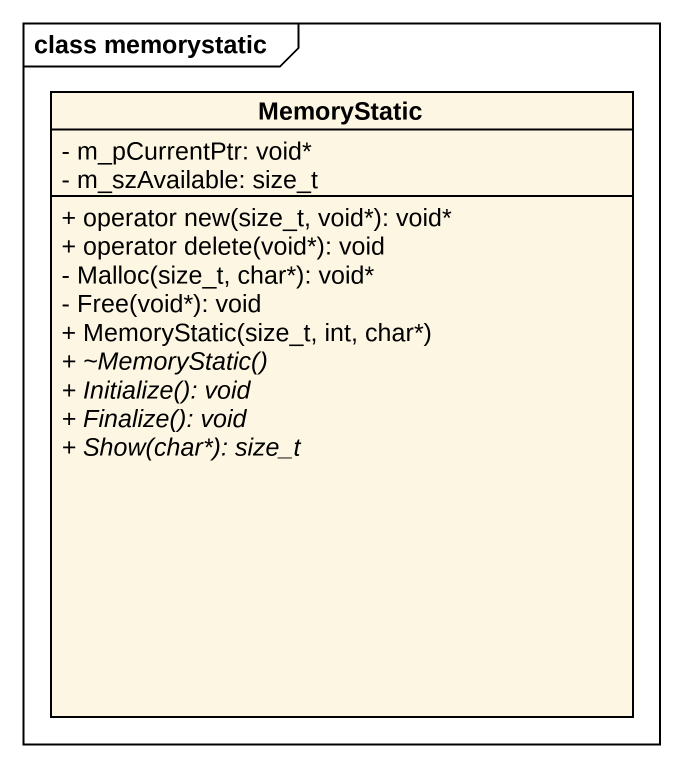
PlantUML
@startuml
mainframe class memorystatic
hide circle
hide empty members
skinparam classAttributeIconSize 0
class MemoryStatic {
  - m_pCurrentPtr: void*
  - m_szAvailable: size_t
  + operator new(size_t, void*): void*
  + operator delete(void*): void
  - Malloc(size_t, char*): void*
  - Free(void*): void
  + MemoryStatic(size_t, int, char*)
  {abstract} + ~MemoryStatic()
  {abstract} + Initialize(): void
  {abstract} + Finalize(): void
  {abstract} + Show(char*): size_t
}
@enduml
